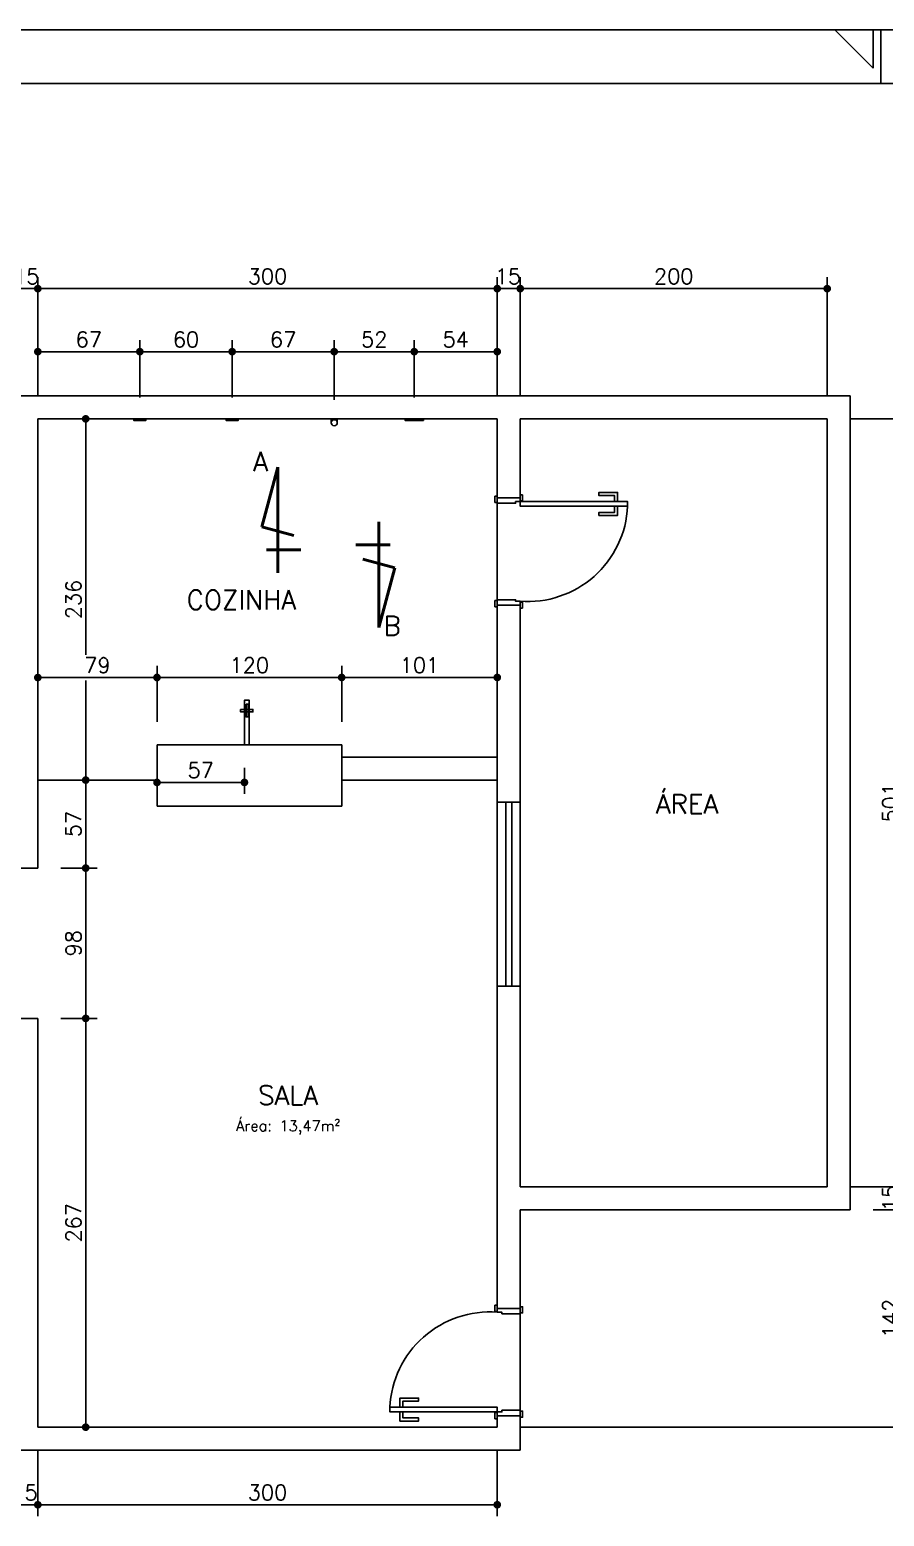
# Model space of a CAD drawing. Header units: millimetres. Extents: x -15840 to 1963, y -4880 to 875.
# Drawn here: x -14298 to -13741, y -4364 to -3395 of the extents above; entities that cross this region are included whole.
import ezdxf
from ezdxf.enums import TextEntityAlignment as Align

# ---------------------------------------------------------------- set-up
doc = ezdxf.new("R2010")
doc.units = ezdxf.units.MM
doc.header["$LTSCALE"] = 30
for name, color, linetype in [('60CL', 2, 'Continuous'), ('CONT2', 2, 'Continuous'), ('CONT6', 6, 'Continuous'), ('Pen-02', 2, 'Continuous'), ('Pen-06', 6, 'Continuous'), ('portas', 1, 'Continuous'), ('Simb', 30, 'Continuous'), ('Texto-04', 4, 'Continuous')]:
    doc.layers.add(name, color=color, linetype=linetype)
doc.layers.add('CONT5', color=5, linetype='Continuous', lineweight=50)
doc.styles.add('NR', font='romans.shx')
doc.dimstyles.new('ESC-50', dxfattribs={"dimtxt": 10, "dimasz": 5, "dimexe": 7.5, "dimexo": 15, "dimgap": 0.5, "dimtad": 0, "dimdec": 1, "dimzin": 9, "dimdsep": 46, "dimtxsty": 'NR', "dimblk1": 'DOT', "dimblk2": 'DOT', "dimsah": 1, "dimcen": 0.09, "dimclrd": 1, "dimclre": 2, "dimclrt": 2, "dimadec": 5, "dimazin": 0, "dimtfac": 1, "dimtdec": 1, "dimtmove": 0, "dimatfit": 3, "dimldrblk": 'DOT', "dimfxl": 7.5, "dimtvp": 0.8, "dimtolj": 1, "dimtzin": 9, "dimarcsym": 0})

# ---------------------------------------------------------------- blocks, each defined once
blk = doc.blocks.new('P70-P15')
at = {"color": 1}
blk.add_line((70, -15), (0, -15), dxfattribs=at)
at = {"color": 0}
for points in [[(2.5, 0), (5.5, 0), (5.5, 70), (2.5, 70)], [(2.5, 63.5), (-3.5, 63.5), (-3.5, 51.25), (-1.5, 51.25), (-1.5, 61.5), (2.5, 61.5)], [(5.5, 63.5), (11.5, 63.5), (11.5, 51.25), (9.5, 51.25), (9.5, 61.5), (5.5, 61.5)], [(-2, 1.5), (2, 1.5), (2, 0), (-2, 0)], [(2.5, 0), (2.5, -3), (3.5, -3), (3.5, -15), (0, -15), (0, 0)], [(72, 1.5), (68, 1.5), (68, 0), (72, 0)], [(67.5, 0), (67.5, -3), (66.5, -3), (66.5, -15), (70, -15), (70, 0)], [(3, -15), (3, -16.5), (-1, -16.5), (-1, -15)], [(67, -15), (67, -16.5), (71, -16.5), (71, -15)]]:
    blk.add_lwpolyline(points, close=True, dxfattribs=at)
blk.add_arc((2.41, 4.8), 65.27, 355.77978, 87.28376, dxfattribs=at)
blk = doc.blocks.new('A$C10AC585C')
at = {"layer": 'Pen-02'}
for p, q in [((15, 120), (0, 120)), ((0, 120), (0, 0)), ((5.5, 120), (5.5, 0)), ((9.5, 120), (9.5, 0)), ((15, 120), (15, 0)), ((15, 0), (0, 0))]:
    blk.add_line(p, q, dxfattribs=at)
blk = doc.blocks.new('DOT')
at = {"color": 0, "linetype": 'ByBlock'}
blk.add_line((-0.5, 0), (-1, 0), dxfattribs=at)
at = {"color": 0, "linetype": 'ByBlock', "const_width": 0.5}
blk.add_lwpolyline([(-0.25, 0, 1), (0.25, 0, 1)], format="xyb", close=True, dxfattribs=at)
blk = doc.blocks.new('*D64')
at = {"layer": 'Defpoints', "color": 0, "transparency": 16777216}
for p in [(-14308.2, -4305.98), (-14293.2, -4305.98), (-14293.2, -4356.58)]:
    blk.add_point(p, dxfattribs=at)
at = {"layer": 'Simb', "color": 2, "lineweight": -2, "transparency": 16777216}
for p, q in [((-14308.2, -4320.98), (-14308.2, -4364.08)), ((-14293.2, -4320.98), (-14293.2, -4364.08))]:
    blk.add_line(p, q, dxfattribs=at)
at = {"layer": 'Simb', "color": 1, "lineweight": -2, "transparency": 16777216}
blk.add_line((-14303.2, -4356.58), (-14298.2, -4356.58), dxfattribs=at)
at = {"layer": 'Simb', "color": 1, "lineweight": -2, "transparency": 16777216, "xscale": 5, "yscale": 5, "zscale": 5, "rotation": 180}
blk.add_blockref('DOT', (-14308.2, -4356.58), dxfattribs=at)
at = {"layer": 'Simb', "color": 1, "lineweight": -2, "transparency": 16777216, "xscale": 5, "yscale": 5, "zscale": 5}
blk.add_blockref('DOT', (-14293.2, -4356.58), dxfattribs=at)
at = {"layer": 'Simb', "color": 2, "transparency": 16777216, "insert": (-14301.77, -4348.58), "char_height": 10, "attachment_point": 5, "style": 'NR'}
blk.add_mtext('\\A1;15', dxfattribs=at)
blk = doc.blocks.new('_Dot')
at = {"color": 0, "linetype": 'ByBlock', "lineweight": -2}
blk.add_line((-0.5, 0), (-1, 0), dxfattribs=at)
at = {"color": 0, "linetype": 'ByBlock', "const_width": 0.5}
blk.add_lwpolyline([(-0.25, 0, 1), (0.25, 0, 1)], format="xyb", close=True, dxfattribs=at)
blk = doc.blocks.new('*D65')
at = {"layer": 'Defpoints', "color": 0, "transparency": 16777216}
for p in [(-14293.2, -4305.98), (-13993.7, -4305.98), (-13993.7, -4356.58)]:
    blk.add_point(p, dxfattribs=at)
at = {"layer": 'Simb', "color": 2, "lineweight": -2, "transparency": 16777216}
for p, q in [((-14293.2, -4320.98), (-14293.2, -4364.08)), ((-13993.7, -4320.98), (-13993.7, -4364.08))]:
    blk.add_line(p, q, dxfattribs=at)
at = {"layer": 'Simb', "color": 1, "lineweight": -2, "transparency": 16777216}
blk.add_line((-14288.2, -4356.58), (-13998.7, -4356.58), dxfattribs=at)
at = {"layer": 'Simb', "color": 1, "lineweight": -2, "transparency": 16777216, "xscale": 5, "yscale": 5, "zscale": 5, "rotation": 180}
blk.add_blockref('DOT', (-14293.2, -4356.58), dxfattribs=at)
at = {"layer": 'Simb', "color": 1, "lineweight": -2, "transparency": 16777216, "xscale": 5, "yscale": 5, "zscale": 5}
blk.add_blockref('DOT', (-13993.7, -4356.58), dxfattribs=at)
at = {"layer": 'Simb', "color": 2, "transparency": 16777216, "insert": (-14143.45, -4348.58), "char_height": 10, "attachment_point": 5, "style": 'NR'}
blk.add_mtext('\\A1;300', dxfattribs=at)
blk = doc.blocks.new('*D66')
at = {"layer": 'Defpoints', "color": 0, "transparency": 16777216}
for p in [(-14293.2, -4039.38), (-14261.97, -4039.38), (-14293.2, -4305.98)]:
    blk.add_point(p, dxfattribs=at)
at = {"layer": 'Simb', "color": 2, "lineweight": -2, "transparency": 16777216}
for p, q in [((-14278.2, -4039.38), (-14254.47, -4039.38)), ((-14278.2, -4305.98), (-14254.47, -4305.98))]:
    blk.add_line(p, q, dxfattribs=at)
at = {"layer": 'Simb', "color": 1, "lineweight": -2, "transparency": 16777216}
blk.add_line((-14261.97, -4300.98), (-14261.97, -4044.38), dxfattribs=at)
at = {"layer": 'Simb', "color": 1, "lineweight": -2, "transparency": 16777216, "xscale": 5, "yscale": 5, "zscale": 5}
for p, rotation in [((-14261.97, -4039.38), 90), ((-14261.97, -4305.98), 270)]:
    blk.add_blockref('DOT', p, dxfattribs=dict(at, rotation=rotation))
at = {"layer": 'Simb', "color": 2, "transparency": 16777216, "insert": (-14269.97, -4172.68), "char_height": 10, "attachment_point": 5, "rotation": 90, "style": 'NR'}
blk.add_mtext('\\A1;267', dxfattribs=at)
blk = doc.blocks.new('*D67')
at = {"layer": 'Defpoints', "color": 0, "transparency": 16777216}
for p in [(-14293.2, -3941.38), (-14261.97, -3941.38), (-14293.2, -4039.38)]:
    blk.add_point(p, dxfattribs=at)
at = {"layer": 'Simb', "color": 2, "lineweight": -2, "transparency": 16777216}
for p, q in [((-14278.2, -3941.38), (-14254.47, -3941.38)), ((-14278.2, -4039.38), (-14254.47, -4039.38))]:
    blk.add_line(p, q, dxfattribs=at)
at = {"layer": 'Simb', "color": 1, "lineweight": -2, "transparency": 16777216}
blk.add_line((-14261.97, -4034.38), (-14261.97, -3946.38), dxfattribs=at)
at = {"layer": 'Simb', "color": 1, "lineweight": -2, "transparency": 16777216, "xscale": 5, "yscale": 5, "zscale": 5}
for p, rotation in [((-14261.97, -3941.38), 90), ((-14261.97, -4039.38), 270)]:
    blk.add_blockref('DOT', p, dxfattribs=dict(at, rotation=rotation))
at = {"layer": 'Simb', "color": 2, "transparency": 16777216, "insert": (-14269.97, -3990.38), "char_height": 10, "attachment_point": 5, "rotation": 90, "style": 'NR'}
blk.add_mtext('\\A1;98', dxfattribs=at)
blk = doc.blocks.new('*D68')
at = {"layer": 'Defpoints', "color": 0, "transparency": 16777216}
for p in [(-14293.2, -3883.98), (-14261.97, -3883.98), (-14293.2, -3941.38)]:
    blk.add_point(p, dxfattribs=at)
at = {"layer": 'Simb', "color": 2, "lineweight": -2, "transparency": 16777216}
for p, q in [((-14278.2, -3883.98), (-14254.47, -3883.98)), ((-14278.2, -3941.38), (-14254.47, -3941.38))]:
    blk.add_line(p, q, dxfattribs=at)
at = {"layer": 'Simb', "color": 1, "lineweight": -2, "transparency": 16777216}
blk.add_line((-14261.97, -3936.38), (-14261.97, -3888.98), dxfattribs=at)
at = {"layer": 'Simb', "color": 1, "lineweight": -2, "transparency": 16777216, "xscale": 5, "yscale": 5, "zscale": 5}
for p, rotation in [((-14261.97, -3883.98), 90), ((-14261.97, -3941.38), 270)]:
    blk.add_blockref('DOT', p, dxfattribs=dict(at, rotation=rotation))
at = {"layer": 'Simb', "color": 2, "transparency": 16777216, "insert": (-14269.97, -3912.68), "char_height": 10, "attachment_point": 5, "rotation": 90, "style": 'NR'}
blk.add_mtext('\\A1;57', dxfattribs=at)
blk = doc.blocks.new('*D69')
at = {"layer": 'Defpoints', "color": 0, "transparency": 16777216}
for p in [(-14293.2, -3648.38), (-14261.97, -3648.38), (-14293.2, -3883.98)]:
    blk.add_point(p, dxfattribs=at)
at = {"layer": 'Simb', "color": 2, "lineweight": -2, "transparency": 16777216}
for p, q in [((-14278.2, -3648.38), (-14254.47, -3648.38)), ((-14278.2, -3883.98), (-14254.47, -3883.98))]:
    blk.add_line(p, q, dxfattribs=at)
at = {"layer": 'Simb', "color": 1, "lineweight": -2, "transparency": 16777216}
for p, q in [((-14261.97, -3802.24), (-14261.97, -3653.38)), ((-14261.97, -3878.98), (-14261.97, -3818.99))]:
    blk.add_line(p, q, dxfattribs=at)
at = {"layer": 'Simb', "color": 1, "lineweight": -2, "transparency": 16777216, "xscale": 5, "yscale": 5, "zscale": 5}
for p, rotation in [((-14261.97, -3648.38), 90), ((-14261.97, -3883.98), 270)]:
    blk.add_blockref('DOT', p, dxfattribs=dict(at, rotation=rotation))
at = {"layer": 'Simb', "color": 2, "transparency": 16777216, "insert": (-14269.97, -3766.18), "char_height": 10, "attachment_point": 5, "rotation": 90, "style": 'NR'}
blk.add_mtext('\\A1;236', dxfattribs=at)
blk = doc.blocks.new('*D71')
at = {"layer": 'Defpoints', "color": 0, "transparency": 16777216}
for p in [(-14293.2, -3563.47), (-14308.2, -3648.38), (-14293.2, -3648.38)]:
    blk.add_point(p, dxfattribs=at)
at = {"layer": 'Simb', "color": 2, "lineweight": -2, "transparency": 16777216}
for p, q in [((-14308.2, -3633.38), (-14308.2, -3555.97)), ((-14293.2, -3633.38), (-14293.2, -3555.97))]:
    blk.add_line(p, q, dxfattribs=at)
at = {"layer": 'Simb', "color": 1, "lineweight": -2, "transparency": 16777216}
blk.add_line((-14303.2, -3563.47), (-14298.2, -3563.47), dxfattribs=at)
at = {"layer": 'Simb', "color": 1, "lineweight": -2, "transparency": 16777216, "xscale": 5, "yscale": 5, "zscale": 5, "rotation": 180}
blk.add_blockref('DOT', (-14308.2, -3563.47), dxfattribs=at)
at = {"layer": 'Simb', "color": 1, "lineweight": -2, "transparency": 16777216, "xscale": 5, "yscale": 5, "zscale": 5}
blk.add_blockref('DOT', (-14293.2, -3563.47), dxfattribs=at)
at = {"layer": 'Simb', "color": 2, "transparency": 16777216, "insert": (-14300.7, -3555.47), "char_height": 10, "attachment_point": 5, "style": 'NR'}
blk.add_mtext('\\A1;15', dxfattribs=at)
blk = doc.blocks.new('*D72')
at = {"layer": 'Defpoints', "color": 0, "transparency": 16777216}
for p in [(-13993.7, -3563.47), (-14293.2, -3648.38), (-13993.7, -3648.38)]:
    blk.add_point(p, dxfattribs=at)
at = {"layer": 'Simb', "color": 2, "lineweight": -2, "transparency": 16777216}
for p, q in [((-14293.2, -3633.38), (-14293.2, -3555.97)), ((-13993.7, -3633.38), (-13993.7, -3555.97))]:
    blk.add_line(p, q, dxfattribs=at)
at = {"layer": 'Simb', "color": 1, "lineweight": -2, "transparency": 16777216}
blk.add_line((-14288.2, -3563.47), (-13998.7, -3563.47), dxfattribs=at)
at = {"layer": 'Simb', "color": 1, "lineweight": -2, "transparency": 16777216, "xscale": 5, "yscale": 5, "zscale": 5, "rotation": 180}
blk.add_blockref('DOT', (-14293.2, -3563.47), dxfattribs=at)
at = {"layer": 'Simb', "color": 1, "lineweight": -2, "transparency": 16777216, "xscale": 5, "yscale": 5, "zscale": 5}
blk.add_blockref('DOT', (-13993.7, -3563.47), dxfattribs=at)
at = {"layer": 'Simb', "color": 2, "transparency": 16777216, "insert": (-14143.45, -3555.47), "char_height": 10, "attachment_point": 5, "style": 'NR'}
blk.add_mtext('\\A1;300', dxfattribs=at)
blk = doc.blocks.new('*D73')
at = {"layer": 'Defpoints', "color": 0, "transparency": 16777216}
for p in [(-13978.7, -3563.47), (-13993.7, -3648.38), (-13978.7, -3648.38)]:
    blk.add_point(p, dxfattribs=at)
at = {"layer": 'Simb', "color": 2, "lineweight": -2, "transparency": 16777216}
for p, q in [((-13993.7, -3633.38), (-13993.7, -3555.97)), ((-13978.7, -3633.38), (-13978.7, -3555.97))]:
    blk.add_line(p, q, dxfattribs=at)
at = {"layer": 'Simb', "color": 1, "lineweight": -2, "transparency": 16777216}
blk.add_line((-13988.7, -3563.47), (-13983.7, -3563.47), dxfattribs=at)
at = {"layer": 'Simb', "color": 1, "lineweight": -2, "transparency": 16777216, "xscale": 5, "yscale": 5, "zscale": 5, "rotation": 180}
blk.add_blockref('DOT', (-13993.7, -3563.47), dxfattribs=at)
at = {"layer": 'Simb', "color": 1, "lineweight": -2, "transparency": 16777216, "xscale": 5, "yscale": 5, "zscale": 5}
blk.add_blockref('DOT', (-13978.7, -3563.47), dxfattribs=at)
at = {"layer": 'Simb', "color": 2, "transparency": 16777216, "insert": (-13986.74, -3555.47), "char_height": 10, "attachment_point": 5, "style": 'NR'}
blk.add_mtext('\\A1;15', dxfattribs=at)
blk = doc.blocks.new('*D74')
at = {"layer": 'Defpoints', "color": 0, "transparency": 16777216}
for p in [(-13778.6, -3563.47), (-13978.7, -3648.38), (-13778.6, -3648.38)]:
    blk.add_point(p, dxfattribs=at)
at = {"layer": 'Simb', "color": 2, "lineweight": -2, "transparency": 16777216}
for p, q in [((-13978.7, -3633.38), (-13978.7, -3555.97)), ((-13778.6, -3633.38), (-13778.6, -3555.97))]:
    blk.add_line(p, q, dxfattribs=at)
at = {"layer": 'Simb', "color": 1, "lineweight": -2, "transparency": 16777216}
blk.add_line((-13973.7, -3563.47), (-13783.6, -3563.47), dxfattribs=at)
at = {"layer": 'Simb', "color": 1, "lineweight": -2, "transparency": 16777216, "xscale": 5, "yscale": 5, "zscale": 5, "rotation": 180}
blk.add_blockref('DOT', (-13978.7, -3563.47), dxfattribs=at)
at = {"layer": 'Simb', "color": 1, "lineweight": -2, "transparency": 16777216, "xscale": 5, "yscale": 5, "zscale": 5}
blk.add_blockref('DOT', (-13778.6, -3563.47), dxfattribs=at)
at = {"layer": 'Simb', "color": 2, "transparency": 16777216, "insert": (-13878.65, -3555.47), "char_height": 10, "attachment_point": 5, "style": 'NR'}
blk.add_mtext('\\A1;200', dxfattribs=at)
blk = doc.blocks.new('*D75')
at = {"layer": 'Defpoints', "color": 0, "transparency": 16777216}
for p in [(-13778.6, -3648.38), (-13778.6, -4149.18), (-13729.5, -4149.18)]:
    blk.add_point(p, dxfattribs=at)
at = {"layer": 'Simb', "color": 2, "lineweight": -2, "transparency": 16777216}
for p, q in [((-13763.6, -3648.38), (-13722, -3648.38)), ((-13763.6, -4149.18), (-13722, -4149.18))]:
    blk.add_line(p, q, dxfattribs=at)
at = {"layer": 'Simb', "color": 1, "lineweight": -2, "transparency": 16777216}
blk.add_line((-13729.5, -3653.38), (-13729.5, -4144.18), dxfattribs=at)
at = {"layer": 'Simb', "color": 1, "lineweight": -2, "transparency": 16777216, "xscale": 5, "yscale": 5, "zscale": 5}
for p, rotation in [((-13729.5, -3648.38), 90), ((-13729.5, -4149.18), 270)]:
    blk.add_blockref('DOT', p, dxfattribs=dict(at, rotation=rotation))
at = {"layer": 'Simb', "color": 2, "transparency": 16777216, "insert": (-13737.5, -3898.78), "char_height": 10, "attachment_point": 5, "rotation": 90, "style": 'NR'}
blk.add_mtext('\\A1;501', dxfattribs=at)
blk = doc.blocks.new('*D76')
at = {"layer": 'Defpoints', "color": 0, "transparency": 16777216}
for p in [(-13778.6, -4149.18), (-13763.6, -4164.18), (-13729.5, -4164.18)]:
    blk.add_point(p, dxfattribs=at)
at = {"layer": 'Simb', "color": 2, "lineweight": -2, "transparency": 16777216}
for p, q in [((-13763.6, -4149.18), (-13722, -4149.18)), ((-13748.6, -4164.18), (-13722, -4164.18))]:
    blk.add_line(p, q, dxfattribs=at)
at = {"layer": 'Simb', "color": 1, "lineweight": -2, "transparency": 16777216}
blk.add_line((-13729.5, -4154.18), (-13729.5, -4159.18), dxfattribs=at)
at = {"layer": 'Simb', "color": 1, "lineweight": -2, "transparency": 16777216, "xscale": 5, "yscale": 5, "zscale": 5}
for p, rotation in [((-13729.5, -4149.18), 90), ((-13729.5, -4164.18), 270)]:
    blk.add_blockref('DOT', p, dxfattribs=dict(at, rotation=rotation))
at = {"layer": 'Simb', "color": 2, "transparency": 16777216, "insert": (-13737.5, -4156.68), "char_height": 10, "attachment_point": 5, "rotation": 90, "style": 'NR'}
blk.add_mtext('\\A1;15', dxfattribs=at)
blk = doc.blocks.new('*D77')
at = {"layer": 'Defpoints', "color": 0, "transparency": 16777216}
for p in [(-13763.6, -4164.18), (-13993.7, -4305.98), (-13729.5, -4305.98)]:
    blk.add_point(p, dxfattribs=at)
at = {"layer": 'Simb', "color": 2, "lineweight": -2, "transparency": 16777216}
for p, q in [((-13748.6, -4164.18), (-13722, -4164.18)), ((-13978.7, -4305.98), (-13722, -4305.98))]:
    blk.add_line(p, q, dxfattribs=at)
at = {"layer": 'Simb', "color": 1, "lineweight": -2, "transparency": 16777216}
blk.add_line((-13729.5, -4169.18), (-13729.5, -4300.98), dxfattribs=at)
at = {"layer": 'Simb', "color": 1, "lineweight": -2, "transparency": 16777216, "xscale": 5, "yscale": 5, "zscale": 5}
for p, rotation in [((-13729.5, -4164.18), 90), ((-13729.5, -4305.98), 270)]:
    blk.add_blockref('DOT', p, dxfattribs=dict(at, rotation=rotation))
at = {"layer": 'Simb', "color": 2, "transparency": 16777216, "insert": (-13737.5, -4235.08), "char_height": 10, "attachment_point": 5, "rotation": 90, "style": 'NR'}
blk.add_mtext('\\A1;142', dxfattribs=at)
blk = doc.blocks.new('*D78')
at = {"layer": 'Defpoints', "color": 0, "transparency": 16777216}
for p in [(-14095.1, -3817.05), (-14095.1, -3860.98), (-13993.7, -3868.98)]:
    blk.add_point(p, dxfattribs=at)
at = {"layer": 'Simb', "color": 2, "lineweight": -2, "transparency": 16777216}
for p, q in [((-14095.1, -3845.98), (-14095.1, -3809.55)), ((-13993.7, -3853.98), (-13993.7, -3809.55))]:
    blk.add_line(p, q, dxfattribs=at)
at = {"layer": 'Simb', "color": 1, "lineweight": -2, "transparency": 16777216}
blk.add_line((-13998.7, -3817.05), (-14090.1, -3817.05), dxfattribs=at)
at = {"layer": 'Simb', "color": 1, "lineweight": -2, "transparency": 16777216, "xscale": 5, "yscale": 5, "zscale": 5, "rotation": 180}
blk.add_blockref('DOT', (-14095.1, -3817.05), dxfattribs=at)
at = {"layer": 'Simb', "color": 1, "lineweight": -2, "transparency": 16777216, "xscale": 5, "yscale": 5, "zscale": 5}
blk.add_blockref('DOT', (-13993.7, -3817.05), dxfattribs=at)
at = {"layer": 'Simb', "color": 2, "transparency": 16777216, "insert": (-14044.4, -3809.05), "char_height": 10, "attachment_point": 5, "style": 'NR'}
blk.add_mtext('\\A1;101', dxfattribs=at)
blk = doc.blocks.new('*D79')
at = {"layer": 'Defpoints', "color": 0, "transparency": 16777216}
for p in [(-14215.5, -3817.05), (-14215.5, -3860.98), (-14095.1, -3860.98)]:
    blk.add_point(p, dxfattribs=at)
at = {"layer": 'Simb', "color": 2, "lineweight": -2, "transparency": 16777216}
for p, q in [((-14215.5, -3845.98), (-14215.5, -3809.55)), ((-14095.1, -3845.98), (-14095.1, -3809.55))]:
    blk.add_line(p, q, dxfattribs=at)
at = {"layer": 'Simb', "color": 1, "lineweight": -2, "transparency": 16777216}
blk.add_line((-14100.1, -3817.05), (-14210.5, -3817.05), dxfattribs=at)
at = {"layer": 'Simb', "color": 1, "lineweight": -2, "transparency": 16777216, "xscale": 5, "yscale": 5, "zscale": 5, "rotation": 180}
blk.add_blockref('DOT', (-14215.5, -3817.05), dxfattribs=at)
at = {"layer": 'Simb', "color": 1, "lineweight": -2, "transparency": 16777216, "xscale": 5, "yscale": 5, "zscale": 5}
blk.add_blockref('DOT', (-14095.1, -3817.05), dxfattribs=at)
at = {"layer": 'Simb', "color": 2, "transparency": 16777216, "insert": (-14155.3, -3809.05), "char_height": 10, "attachment_point": 5, "style": 'NR'}
blk.add_mtext('\\A1;120', dxfattribs=at)
blk = doc.blocks.new('*D80')
at = {"layer": 'Defpoints', "color": 0, "transparency": 16777216}
for p in [(-14166.5, -3604.57), (-14226.7, -3649.38), (-14166.5, -3649.38)]:
    blk.add_point(p, dxfattribs=at)
at = {"layer": 'Simb', "color": 2, "lineweight": -2, "transparency": 16777216}
for p, q in [((-14226.7, -3634.38), (-14226.7, -3597.07)), ((-14166.5, -3634.38), (-14166.5, -3597.07))]:
    blk.add_line(p, q, dxfattribs=at)
at = {"layer": 'Simb', "color": 1, "lineweight": -2, "transparency": 16777216}
blk.add_line((-14221.7, -3604.57), (-14171.5, -3604.57), dxfattribs=at)
at = {"layer": 'Simb', "color": 1, "lineweight": -2, "transparency": 16777216, "xscale": 5, "yscale": 5, "zscale": 5, "rotation": 180}
blk.add_blockref('DOT', (-14226.7, -3604.57), dxfattribs=at)
at = {"layer": 'Simb', "color": 1, "lineweight": -2, "transparency": 16777216, "xscale": 5, "yscale": 5, "zscale": 5}
blk.add_blockref('DOT', (-14166.5, -3604.57), dxfattribs=at)
at = {"layer": 'Simb', "color": 2, "transparency": 16777216, "insert": (-14196.6, -3596.57), "char_height": 10, "attachment_point": 5, "style": 'NR'}
blk.add_mtext('\\A1;60', dxfattribs=at)
blk = doc.blocks.new('*D81')
at = {"layer": 'Defpoints', "color": 0, "transparency": 16777216}
for p in [(-14100, -3604.57), (-14166.5, -3649.38), (-14100, -3650.93)]:
    blk.add_point(p, dxfattribs=at)
at = {"layer": 'Simb', "color": 2, "lineweight": -2, "transparency": 16777216}
for p, q in [((-14166.5, -3634.38), (-14166.5, -3597.07)), ((-14100, -3635.93), (-14100, -3597.07))]:
    blk.add_line(p, q, dxfattribs=at)
at = {"layer": 'Simb', "color": 1, "lineweight": -2, "transparency": 16777216}
blk.add_line((-14161.5, -3604.57), (-14105, -3604.57), dxfattribs=at)
at = {"layer": 'Simb', "color": 1, "lineweight": -2, "transparency": 16777216, "xscale": 5, "yscale": 5, "zscale": 5, "rotation": 180}
blk.add_blockref('DOT', (-14166.5, -3604.57), dxfattribs=at)
at = {"layer": 'Simb', "color": 1, "lineweight": -2, "transparency": 16777216, "xscale": 5, "yscale": 5, "zscale": 5}
blk.add_blockref('DOT', (-14100, -3604.57), dxfattribs=at)
at = {"layer": 'Simb', "color": 2, "transparency": 16777216, "insert": (-14133.25, -3596.57), "char_height": 10, "attachment_point": 5, "style": 'NR'}
blk.add_mtext('\\A1;67', dxfattribs=at)
blk = doc.blocks.new('*D82')
at = {"layer": 'Defpoints', "color": 0, "transparency": 16777216}
for p in [(-14047.8, -3604.57), (-14100, -3650.93), (-14047.8, -3649.38)]:
    blk.add_point(p, dxfattribs=at)
at = {"layer": 'Simb', "color": 2, "lineweight": -2, "transparency": 16777216}
for p, q in [((-14100, -3635.93), (-14100, -3597.07)), ((-14047.8, -3634.38), (-14047.8, -3597.07))]:
    blk.add_line(p, q, dxfattribs=at)
at = {"layer": 'Simb', "color": 1, "lineweight": -2, "transparency": 16777216}
blk.add_line((-14095, -3604.57), (-14052.8, -3604.57), dxfattribs=at)
at = {"layer": 'Simb', "color": 1, "lineweight": -2, "transparency": 16777216, "xscale": 5, "yscale": 5, "zscale": 5, "rotation": 180}
blk.add_blockref('DOT', (-14100, -3604.57), dxfattribs=at)
at = {"layer": 'Simb', "color": 1, "lineweight": -2, "transparency": 16777216, "xscale": 5, "yscale": 5, "zscale": 5}
blk.add_blockref('DOT', (-14047.8, -3604.57), dxfattribs=at)
at = {"layer": 'Simb', "color": 2, "transparency": 16777216, "insert": (-14073.9, -3596.57), "char_height": 10, "attachment_point": 5, "style": 'NR'}
blk.add_mtext('\\A1;52', dxfattribs=at)
blk = doc.blocks.new('*D56')
at = {"layer": 'Defpoints', "color": 0, "transparency": 16777216}
for p in [(-14226.7, -3604.57), (-14293.2, -3648.38), (-14226.7, -3649.38)]:
    blk.add_point(p, dxfattribs=at)
at = {"layer": 'Simb', "color": 2, "lineweight": -2, "transparency": 16777216}
for p, q in [((-14293.2, -3633.38), (-14293.2, -3597.07)), ((-14226.7, -3634.38), (-14226.7, -3597.07))]:
    blk.add_line(p, q, dxfattribs=at)
at = {"layer": 'Simb', "color": 1, "lineweight": -2, "transparency": 16777216}
blk.add_line((-14288.2, -3604.57), (-14231.7, -3604.57), dxfattribs=at)
at = {"layer": 'Simb', "color": 1, "lineweight": -2, "transparency": 16777216, "xscale": 5, "yscale": 5, "zscale": 5, "rotation": 180}
blk.add_blockref('DOT', (-14293.2, -3604.57), dxfattribs=at)
at = {"layer": 'Simb', "color": 1, "lineweight": -2, "transparency": 16777216, "xscale": 5, "yscale": 5, "zscale": 5}
blk.add_blockref('DOT', (-14226.7, -3604.57), dxfattribs=at)
at = {"layer": 'Simb', "color": 2, "transparency": 16777216, "insert": (-14259.95, -3596.57), "char_height": 10, "attachment_point": 5, "style": 'NR'}
blk.add_mtext('\\A1;67', dxfattribs=at)
blk = doc.blocks.new('*D83')
at = {"layer": 'Defpoints', "color": 0, "transparency": 16777216}
for p in [(-14047.8, -3604.57), (-14047.8, -3649.38), (-13993.7, -3648.38)]:
    blk.add_point(p, dxfattribs=at)
at = {"layer": 'Simb', "color": 2, "lineweight": -2, "transparency": 16777216}
for p, q in [((-14047.8, -3634.38), (-14047.8, -3597.07)), ((-13993.7, -3633.38), (-13993.7, -3597.07))]:
    blk.add_line(p, q, dxfattribs=at)
at = {"layer": 'Simb', "color": 1, "lineweight": -2, "transparency": 16777216}
blk.add_line((-13998.7, -3604.57), (-14042.8, -3604.57), dxfattribs=at)
at = {"layer": 'Simb', "color": 1, "lineweight": -2, "transparency": 16777216, "xscale": 5, "yscale": 5, "zscale": 5, "rotation": 180}
blk.add_blockref('DOT', (-14047.8, -3604.57), dxfattribs=at)
at = {"layer": 'Simb', "color": 1, "lineweight": -2, "transparency": 16777216, "xscale": 5, "yscale": 5, "zscale": 5}
blk.add_blockref('DOT', (-13993.7, -3604.57), dxfattribs=at)
at = {"layer": 'Simb', "color": 2, "transparency": 16777216, "insert": (-14020.75, -3596.57), "char_height": 10, "attachment_point": 5, "style": 'NR'}
blk.add_mtext('\\A1;54', dxfattribs=at)
blk = doc.blocks.new('*D84')
at = {"layer": 'Defpoints', "color": 0, "transparency": 16777216}
for p in [(-14293.2, -3817.11), (-14293.2, -3856.48), (-14215.5, -3856.48)]:
    blk.add_point(p, dxfattribs=at)
at = {"layer": 'Simb', "color": 2, "lineweight": -2, "transparency": 16777216}
for p, q in [((-14293.2, -3841.48), (-14293.2, -3809.61)), ((-14215.5, -3841.48), (-14215.5, -3809.61))]:
    blk.add_line(p, q, dxfattribs=at)
at = {"layer": 'Simb', "color": 1, "lineweight": -2, "transparency": 16777216}
blk.add_line((-14220.5, -3817.11), (-14288.2, -3817.11), dxfattribs=at)
at = {"layer": 'Simb', "color": 1, "lineweight": -2, "transparency": 16777216, "xscale": 5, "yscale": 5, "zscale": 5, "rotation": 180}
blk.add_blockref('DOT', (-14293.2, -3817.11), dxfattribs=at)
at = {"layer": 'Simb', "color": 1, "lineweight": -2, "transparency": 16777216, "xscale": 5, "yscale": 5, "zscale": 5}
blk.add_blockref('DOT', (-14215.5, -3817.11), dxfattribs=at)
at = {"layer": 'Simb', "color": 2, "transparency": 16777216, "insert": (-14254.35, -3809.11), "char_height": 10, "attachment_point": 5, "style": 'NR'}
blk.add_mtext('\\A1;79', dxfattribs=at)
blk = doc.blocks.new('*D85')
at = {"layer": 'Defpoints', "color": 0, "transparency": 16777216}
for p in [(-14215.5, -3860.98), (-14158.5, -3860.98), (-14158.5, -3885.5)]:
    blk.add_point(p, dxfattribs=at)
at = {"layer": 'Simb', "color": 2, "lineweight": -2, "transparency": 16777216}
for p, q in [((-14215.5, -3875.98), (-14215.5, -3893)), ((-14158.5, -3875.98), (-14158.5, -3893))]:
    blk.add_line(p, q, dxfattribs=at)
at = {"layer": 'Simb', "color": 1, "lineweight": -2, "transparency": 16777216}
blk.add_line((-14210.5, -3885.5), (-14163.5, -3885.5), dxfattribs=at)
at = {"layer": 'Simb', "color": 1, "lineweight": -2, "transparency": 16777216, "xscale": 5, "yscale": 5, "zscale": 5, "rotation": 180}
blk.add_blockref('DOT', (-14215.5, -3885.5), dxfattribs=at)
at = {"layer": 'Simb', "color": 1, "lineweight": -2, "transparency": 16777216, "xscale": 5, "yscale": 5, "zscale": 5}
blk.add_blockref('DOT', (-14158.5, -3885.5), dxfattribs=at)
at = {"layer": 'Simb', "color": 2, "transparency": 16777216, "insert": (-14187, -3877.5), "char_height": 10, "attachment_point": 5, "style": 'NR'}
blk.add_mtext('\\A1;57', dxfattribs=at)
blk = doc.blocks.new('Seta de Corte A1_A2_A3')
at = {"layer": 'CONT5'}
for p, q in [((-18, 0), (-5, 3.48)), ((-3.13, -3.48), (-5, 3.48)), ((5, 0), (-18, 0)), ((0, 2.5), (0, -5))]:
    blk.add_line(p, q, dxfattribs=at)

msp = doc.modelspace()

# ---------------------------------------------------------------- linework, layer by layer
at = {"layer": '60CL'}
for q in [(-13773.73, -3394.61), (-13748.73, -3394.61)]:
    msp.add_line((-13748.73, -3419.61), q, dxfattribs=at)
at = {"layer": 'CONT2'}
for p, q in [((-14918.73, -3394.61), (-12818.73, -3394.61)), ((-13743.73, -3394.61), (-13743.73, -3429.61)), ((-14215.5, -3883.98), (-14293.2, -3883.98))]:
    msp.add_line(p, q, dxfattribs=at)
for points in [[(-14161, -3837.93), (-14153, -3837.93), (-14153, -3839.53), (-14161, -3839.53)], [(-14158.5, -3860.98), (-14155.41, -3860.98), (-14155.41, -3831.88), (-14158.5, -3831.88)], [(-14157.47, -3834.56), (-14155.99, -3834.56), (-14155.99, -3842.82), (-14157.47, -3842.82)]]:
    msp.add_lwpolyline(points, close=True, dxfattribs=at)
at = {"layer": 'CONT5'}
for p, q in [((-14136.72, -3679.85), (-14147.17, -3718.85)), ((-14136.72, -3748.85), (-14136.72, -3679.85)), ((-14126.27, -3724.45), (-14147.17, -3718.85)), ((-14144.22, -3733.85), (-14121.72, -3733.85))]:
    msp.add_line(p, q, dxfattribs=at)
at = {"layer": 'CONT6'}
msp.add_line((-14793.73, -3429.61), (-12853.73, -3429.61), dxfattribs=at)
at = {"layer": 'Pen-06'}
for p, q in [((-13763.6, -3633.38), (-14639.1, -3633.38)), ((-13763.6, -3633.38), (-13763.6, -4164.18)), ((-13993.7, -3648.38), (-14293.2, -3648.38)), ((-14293.2, -3941.38), (-14293.2, -3648.38)), ((-13993.7, -4230.98), (-13993.7, -3648.38)), ((-13778.6, -3648.38), (-13978.7, -3648.38)), ((-13978.7, -3702.38), (-13978.7, -3648.38)), ((-13778.6, -3648.38), (-13778.6, -4149.18)), ((-13978.7, -4149.18), (-13978.7, -3767.38)), ((-14095.1, -3868.98), (-13993.7, -3868.98)), ((-14095.1, -3883.98), (-13993.7, -3883.98)), ((-14293.2, -3941.38), (-14398.9, -3941.38)), ((-14293.2, -4039.38), (-14398.9, -4039.38)), ((-14293.2, -4305.98), (-14293.2, -4039.38)), ((-13778.6, -4149.18), (-13978.7, -4149.18)), ((-13763.6, -4164.18), (-13978.7, -4164.18)), ((-13978.7, -4320.98), (-13978.7, -4164.18)), ((-13993.7, -4305.98), (-13993.7, -4295.98)), ((-14293.2, -4305.98), (-13993.7, -4305.98)), ((-14639.1, -4320.98), (-13978.7, -4320.98))]:
    msp.add_line(p, q, dxfattribs=at)
at = {"layer": 'portas'}
msp.add_line((-14215.5, -3883.98), (-14293.2, -3883.98), dxfattribs=at)
at = {"layer": 'Simb'}
for p, q in [((-14102, -3650.93), (-14102, -3648.38)), ((-14098, -3650.93), (-14098, -3648.38)), ((-14215.5, -3900.98), (-14215.5, -3860.98)), ((-14095.1, -3860.98), (-14215.5, -3860.98)), ((-14095.1, -3900.98), (-14095.1, -3860.98)), ((-14095.1, -3900.98), (-14215.5, -3900.98))]:
    msp.add_line(p, q, dxfattribs=at)
for points in [[(-14230.7, -3648.38), (-14230.7, -3649.38), (-14222.7, -3649.38), (-14222.7, -3648.38)], [(-14170.5, -3648.38), (-14170.5, -3649.38), (-14162.5, -3649.38), (-14162.5, -3648.38)], [(-14053.8, -3648.38), (-14053.8, -3649.38), (-14041.8, -3649.38), (-14041.8, -3648.38)]]:
    msp.add_lwpolyline(points, close=True, dxfattribs=at)
msp.add_circle((-14100, -3650.93), 2, dxfattribs=at)

# ---------------------------------------------------------------- block references
at = {"layer": 'CONT2', "xscale": -3, "yscale": 3, "zscale": 3, "rotation": 270}
msp.add_blockref('Seta de Corte A1_A2_A3', (-14070.96, -3730.46), dxfattribs=at)
at = {"layer": 'Pen-06'}
msp.add_blockref('A$C10AC585C', (-13993.7, -4018.28), dxfattribs=at)
at = {"layer": 'Simb'}
for p, rotation in [((-13978.7, -3699.88), 269.9999999999966), ((-13993.7, -4298.48), 89.99999999999997)]:
    msp.add_blockref('P70-P15', p, dxfattribs=dict(at, rotation=rotation))

# ---------------------------------------------------------------- texts
at = {"layer": 'Texto-04', "style": 'NR'}
for s, height, p in [('A', 12.5, (-14148.06, -3676.21)), ('COZINHA', 12.5, (-14160.53, -3766.37)), ('B', 12.5, (-14062.25, -3783.32)), ('ÁREA', 12.5, (-13869.98, -3897.51)), ('SALA', 12.5, (-14130.07, -4089.54)), ('Área: 13,47m²', 7, (-14130.07, -4109.35))]:
    msp.add_text(s, height=height, dxfattribs=at).set_placement(p, align=Align.MIDDLE)

# ---------------------------------------------------------------- dimensions: what is measured, and where the dimension line sits
at = {"layer": 'Simb'}
for base, p1, p2, picture, middle in [((-14293.2, -3563.47), (-14308.2, -3648.38), (-14293.2, -3648.38), '*D71', (-14300.7, -3563.47)), ((-13978.7, -3563.47), (-13993.7, -3648.38), (-13978.7, -3648.38), '*D73', (-13986.74, -3563.47))]:
    dim = msp.add_linear_dim(base=base, p1=p1, p2=p2, dimstyle='ESC-50', dxfattribs=at)
    dim.commit()
    dim.dimension.update_dxf_attribs({"geometry": picture, "text_midpoint": middle, "dimtype": 160})
for base, p1, p2, picture, middle in [((-13993.69697052, -3563.46867053), (-14293.19697052, -3648.38276702), (-13993.69697052, -3648.38276702), '*D72', (-14143.44697052, -3555.46867053)), ((-13778.6, -3563.47), (-13978.7, -3648.38), (-13778.6, -3648.38), '*D74', (-13878.65, -3555.47)), ((-14226.69697052, -3604.5670846), (-14293.19697052, -3648.38276702), (-14226.69697052, -3649.38276702), '*D56', (-14259.94697052, -3596.5670846)), ((-14166.5, -3604.57), (-14226.7, -3649.38), (-14166.5, -3649.38), '*D80', (-14196.6, -3596.57)), ((-14099.99697052, -3604.5670846), (-14166.49697052, -3649.38276702), (-14099.99697052, -3650.92733611), '*D81', (-14133.24697052, -3596.5670846)), ((-14047.8, -3604.57), (-14100, -3650.93), (-14047.8, -3649.38), '*D82', (-14073.9, -3596.57)), ((-14047.8, -3604.57), (-13993.7, -3648.38), (-14047.8, -3649.38), '*D83', (-14020.75, -3596.57)), ((-14215.5, -3817.05), (-14095.1, -3860.98), (-14215.5, -3860.98), '*D79', (-14155.3, -3809.05)), ((-14095.1, -3817.05), (-13993.7, -3868.98), (-14095.1, -3860.98), '*D78', (-14044.4, -3809.05)), ((-14158.5, -3885.5), (-14215.5, -3860.98), (-14158.5, -3860.98), '*D85', (-14187, -3877.5)), ((-13993.69697052, -4356.58236725), (-14293.19697052, -4305.98276702), (-13993.69697052, -4305.98276702), '*D65', (-14143.44697052, -4348.58236725))]:
    dim = msp.add_linear_dim(base=base, p1=p1, p2=p2, dimstyle='ESC-50', override={"dimdec": 0}, dxfattribs=at)
    dim.commit()
    dim.dimension.update_dxf_attribs({"geometry": picture, "text_midpoint": middle})
for base, p1, p2, picture, middle in [((-14261.97, -3648.38), (-14293.2, -3883.98), (-14293.2, -3648.38), '*D69', (-14269.97, -3766.18)), ((-13729.5, -4149.18), (-13778.6, -3648.38), (-13778.6, -4149.18), '*D75', (-13737.5, -3898.78)), ((-14261.97, -3883.98), (-14293.2, -3941.38), (-14293.2, -3883.98), '*D68', (-14269.97, -3912.68)), ((-14261.97, -4039.38), (-14293.2, -4305.98), (-14293.2, -4039.38), '*D66', (-14269.97, -4172.68)), ((-13729.5, -4305.98), (-13763.6, -4164.18), (-13993.7, -4305.98), '*D77', (-13737.5, -4235.08))]:
    dim = msp.add_linear_dim(base=base, p1=p1, p2=p2, angle=90, dimstyle='ESC-50', override={"dimdec": 0}, dxfattribs=at)
    dim.commit()
    dim.dimension.update_dxf_attribs({"geometry": picture, "text_midpoint": middle})
dim = msp.add_linear_dim(base=(-14293.2, -3817.11), p1=(-14215.5, -3856.48), p2=(-14293.2, -3856.48), text='79', dimstyle='ESC-50', override={"dimdec": 0, "dimpost": ''}, dxfattribs=at)
dim.commit()
dim.dimension.update_dxf_attribs({"geometry": '*D84', "text_midpoint": (-14254.35, -3809.11)})
dim = msp.add_linear_dim(base=(-14261.97, -3941.38), p1=(-14293.2, -4039.38), p2=(-14293.2, -3941.38), angle=90, dimstyle='ESC-50', dxfattribs=at)
dim.commit()
dim.dimension.update_dxf_attribs({"geometry": '*D67', "text_midpoint": (-14269.97, -3990.38)})
dim = msp.add_linear_dim(base=(-13729.5, -4164.18), p1=(-13778.6, -4149.18), p2=(-13763.6, -4164.18), angle=90, dimstyle='ESC-50', dxfattribs=at)
dim.commit()
dim.dimension.update_dxf_attribs({"geometry": '*D76', "text_midpoint": (-13729.5, -4156.68), "dimtype": 160})
dim = msp.add_linear_dim(base=(-14293.2, -4356.58), p1=(-14308.2, -4305.98), p2=(-14293.2, -4305.98), dimstyle='ESC-50', override={"dimdec": 0}, dxfattribs=at)
dim.commit()
dim.dimension.update_dxf_attribs({"geometry": '*D64', "text_midpoint": (-14301.77, -4356.58), "dimtype": 160})

doc.saveas('drawing.dxf')
